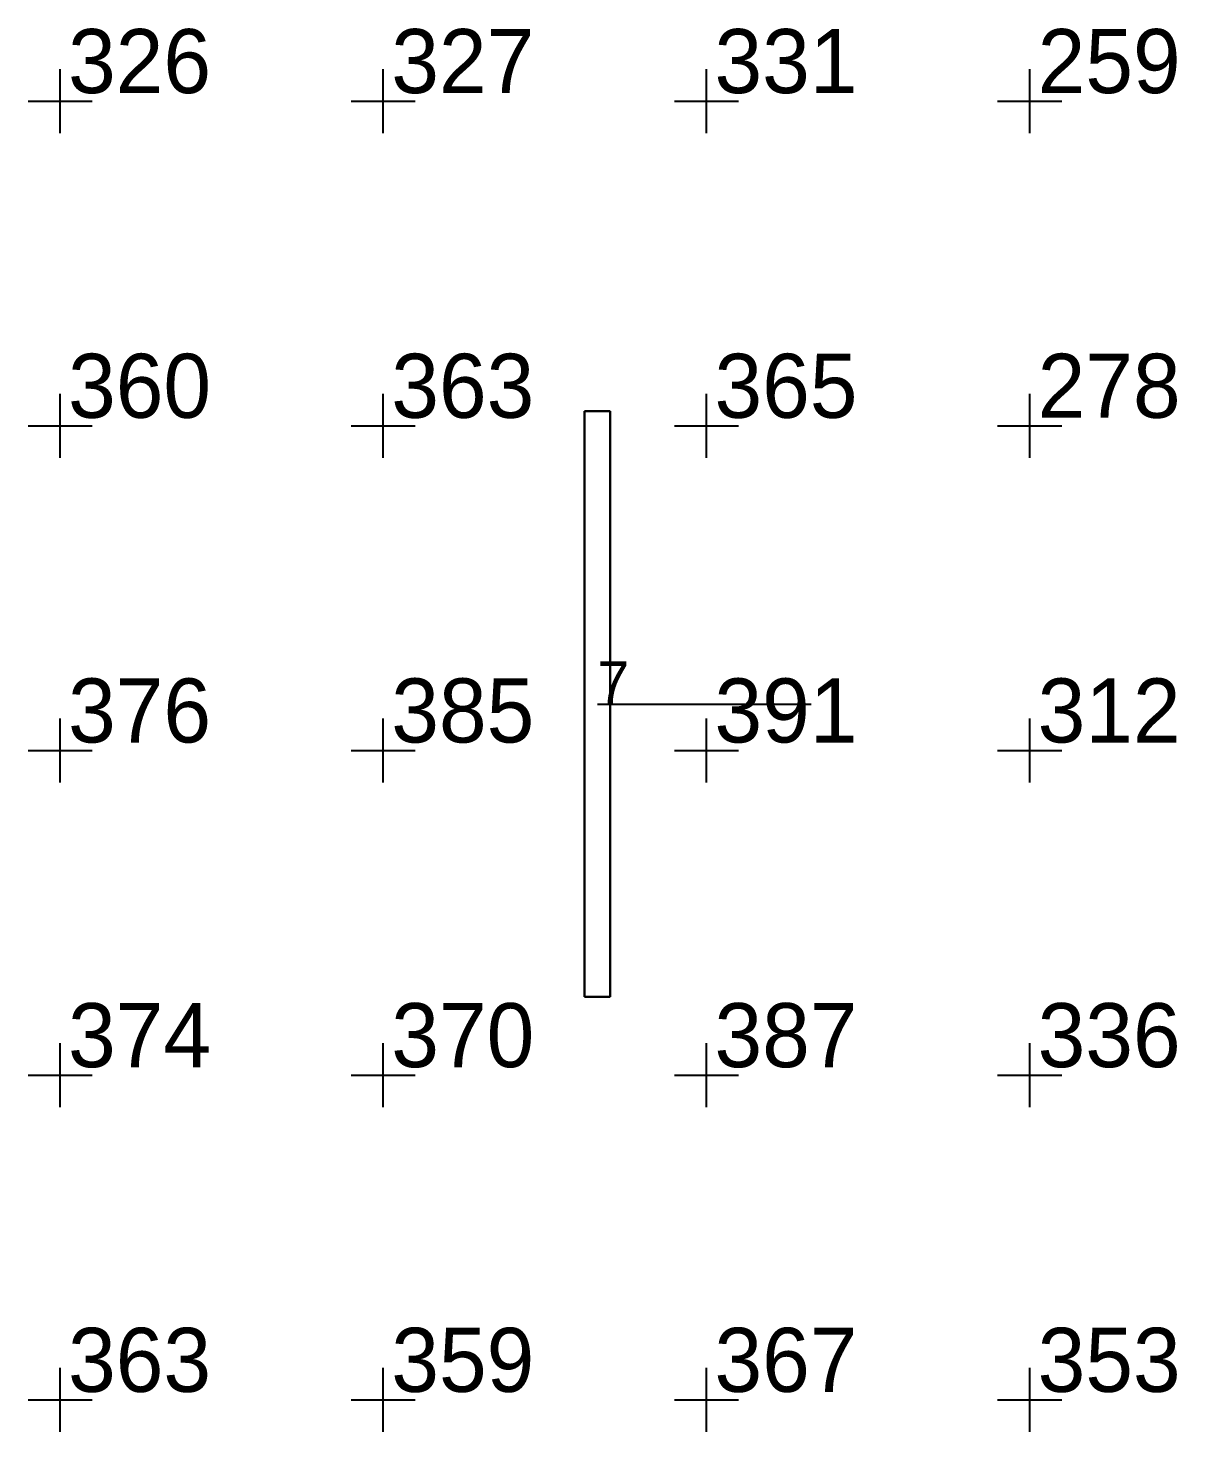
# Model space of a CAD drawing. Extents: x 0 to 48.1, y 0 to 23.7.
# Drawn here: x 8.625 to 11.314, y 6.385 to 9.671 of the extents above; entities that cross this region are included whole.
import ezdxf

# ---------------------------------------------------------------- set-up
doc = ezdxf.new("R2010")
doc.units = 0
doc.header["$MEASUREMENT"] = 0
for name, color, linetype in [('DLXLUM', 1, 'Continuous'), ('DLXLUMEX', 1, 'Continuous'), ('DLXVAL', 3, 'Continuous')]:
    doc.layers.add(name, color=color, linetype=linetype)

# ---------------------------------------------------------------- blocks, each defined once
blk = doc.blocks.new('*U37')
for p, q in [((0.03, 0.6855), (-0.03, 0.6855)), ((-0.03, 0.6855), (-0.03, -0.6855)), ((-0.03, 0.6855), (-0.03, -0.6855)), ((-0.03, -0.6855), (-0.03, 0.6855)), ((-0.03, 0.6855), (-0.03, 0.6855)), ((0.03, 0.6855), (-0.03, 0.6855)), ((-0.03, 0.6855), (-0.03, 0.6855)), ((-0.03, 0.6855), (0.03, 0.6855)), ((-0.03, -0.6855), (-0.03, 0.6855)), ((-0.03, 0.6855), (0.03, 0.6855)), ((0.03, -0.6855), (0.03, 0.6855)), ((0.03, 0.6855), (0.03, 0.6855)), ((0.03, -0.6855), (0.03, 0.6855)), ((0.03, 0.6855), (0.03, 0.6855)), ((0.03, 0.6855), (0.03, -0.6855)), ((0.03, 0.6855), (0.03, -0.6855)), ((-0.03, -0.6855), (0.03, -0.6855)), ((-0.03, -0.6855), (-0.03, -0.6855)), ((-0.03, -0.6855), (0.03, -0.6855)), ((0.03, -0.6855), (-0.03, -0.6855)), ((-0.03, -0.6855), (-0.03, -0.6855)), ((0.03, -0.6855), (-0.03, -0.6855)), ((0.03, -0.6855), (0.03, -0.6855)), ((0.03, -0.6855), (0.03, -0.6855))]:
    blk.add_line(p, q)
at = {"color": 1}
blk.add_line((0, 0), (0.5, 0), dxfattribs=at)
at = {"layer": 'DLXLUMEX', "color": 7}
blk.add_text('7', height=0.1, dxfattribs=at).set_placement((0, 0))
blk = doc.blocks.new('*U152')
for p, q in [((8.7, 9.425, 0.7), (8.7, 9.575, 0.7)), ((9.4565, 9.425, 0.7), (9.4565, 9.575, 0.7)), ((10.213, 9.425, 0.7), (10.213, 9.575, 0.7)), ((10.9696, 9.425, 0.7), (10.9696, 9.575, 0.7)), ((8.625, 9.5, 0.7), (8.775, 9.5, 0.7)), ((9.3815, 9.5, 0.7), (9.5315, 9.5, 0.7)), ((10.138, 9.5, 0.7), (10.288, 9.5, 0.7)), ((10.8946, 9.5, 0.7), (11.0446, 9.5, 0.7)), ((8.7, 8.665, 0.7), (8.7, 8.815, 0.7)), ((9.4565, 8.665, 0.7), (9.4565, 8.815, 0.7)), ((10.213, 8.665, 0.7), (10.213, 8.815, 0.7)), ((10.9696, 8.665, 0.7), (10.9696, 8.815, 0.7)), ((8.625, 8.74, 0.7), (8.775, 8.74, 0.7)), ((9.3815, 8.74, 0.7), (9.5315, 8.74, 0.7)), ((10.138, 8.74, 0.7), (10.288, 8.74, 0.7)), ((10.8946, 8.74, 0.7), (11.0446, 8.74, 0.7)), ((8.7, 7.905, 0.7), (8.7, 8.055, 0.7)), ((9.4565, 7.905, 0.7), (9.4565, 8.055, 0.7)), ((10.213, 7.905, 0.7), (10.213, 8.055, 0.7)), ((10.9696, 7.905, 0.7), (10.9696, 8.055, 0.7)), ((8.625, 7.98, 0.7), (8.775, 7.98, 0.7)), ((9.3815, 7.98, 0.7), (9.5315, 7.98, 0.7)), ((10.138, 7.98, 0.7), (10.288, 7.98, 0.7)), ((10.8946, 7.98, 0.7), (11.0446, 7.98, 0.7)), ((8.7, 7.145, 0.7), (8.7, 7.295, 0.7)), ((9.4565, 7.145, 0.7), (9.4565, 7.295, 0.7)), ((10.213, 7.145, 0.7), (10.213, 7.295, 0.7)), ((10.9696, 7.145, 0.7), (10.9696, 7.295, 0.7)), ((8.625, 7.22, 0.7), (8.775, 7.22, 0.7)), ((9.3815, 7.22, 0.7), (9.5315, 7.22, 0.7)), ((10.138, 7.22, 0.7), (10.288, 7.22, 0.7)), ((10.8946, 7.22, 0.7), (11.0446, 7.22, 0.7)), ((8.7, 6.385, 0.7), (8.7, 6.535, 0.7)), ((9.4565, 6.385, 0.7), (9.4565, 6.535, 0.7)), ((10.213, 6.385, 0.7), (10.213, 6.535, 0.7)), ((10.9696, 6.385, 0.7), (10.9696, 6.535, 0.7)), ((8.625, 6.46, 0.7), (8.775, 6.46, 0.7)), ((9.3815, 6.46, 0.7), (9.5315, 6.46, 0.7)), ((10.138, 6.46, 0.7), (10.288, 6.46, 0.7)), ((10.8946, 6.46, 0.7), (11.0446, 6.46, 0.7))]:
    blk.add_line(p, q)
at = {"layer": 'DLXVAL'}
for s, p in [('326', (8.7187, 9.5187, 0.7)), ('327', (9.4753, 9.5187, 0.7)), ('331', (10.2318, 9.5187, 0.7)), ('259', (10.9883, 9.5187, 0.7)), ('360', (8.7187, 8.7587, 0.7)), ('363', (9.4753, 8.7587, 0.7)), ('365', (10.2318, 8.7587, 0.7)), ('278', (10.9883, 8.7587, 0.7)), ('376', (8.7187, 7.9987, 0.7)), ('385', (9.4753, 7.9987, 0.7)), ('391', (10.2318, 7.9987, 0.7)), ('312', (10.9883, 7.9987, 0.7)), ('374', (8.7187, 7.2387, 0.7)), ('370', (9.4753, 7.2387, 0.7)), ('387', (10.2318, 7.2387, 0.7)), ('336', (10.9883, 7.2387, 0.7)), ('363', (8.7187, 6.4787, 0.7)), ('359', (9.4753, 6.4787, 0.7)), ('367', (10.2318, 6.4787, 0.7)), ('353', (10.9883, 6.4787, 0.7))]:
    blk.add_text(s, height=0.15, dxfattribs=at).set_placement(p)

msp = doc.modelspace()

# ---------------------------------------------------------------- block references
at = {"layer": 'DLXLUM'}
msp.add_blockref('*U37', (9.9577, 8.0886), dxfattribs=at)
at = {"layer": 'DLXVAL'}
msp.add_blockref('*U152', (0, 0), dxfattribs=at)

doc.saveas('drawing.dxf')
